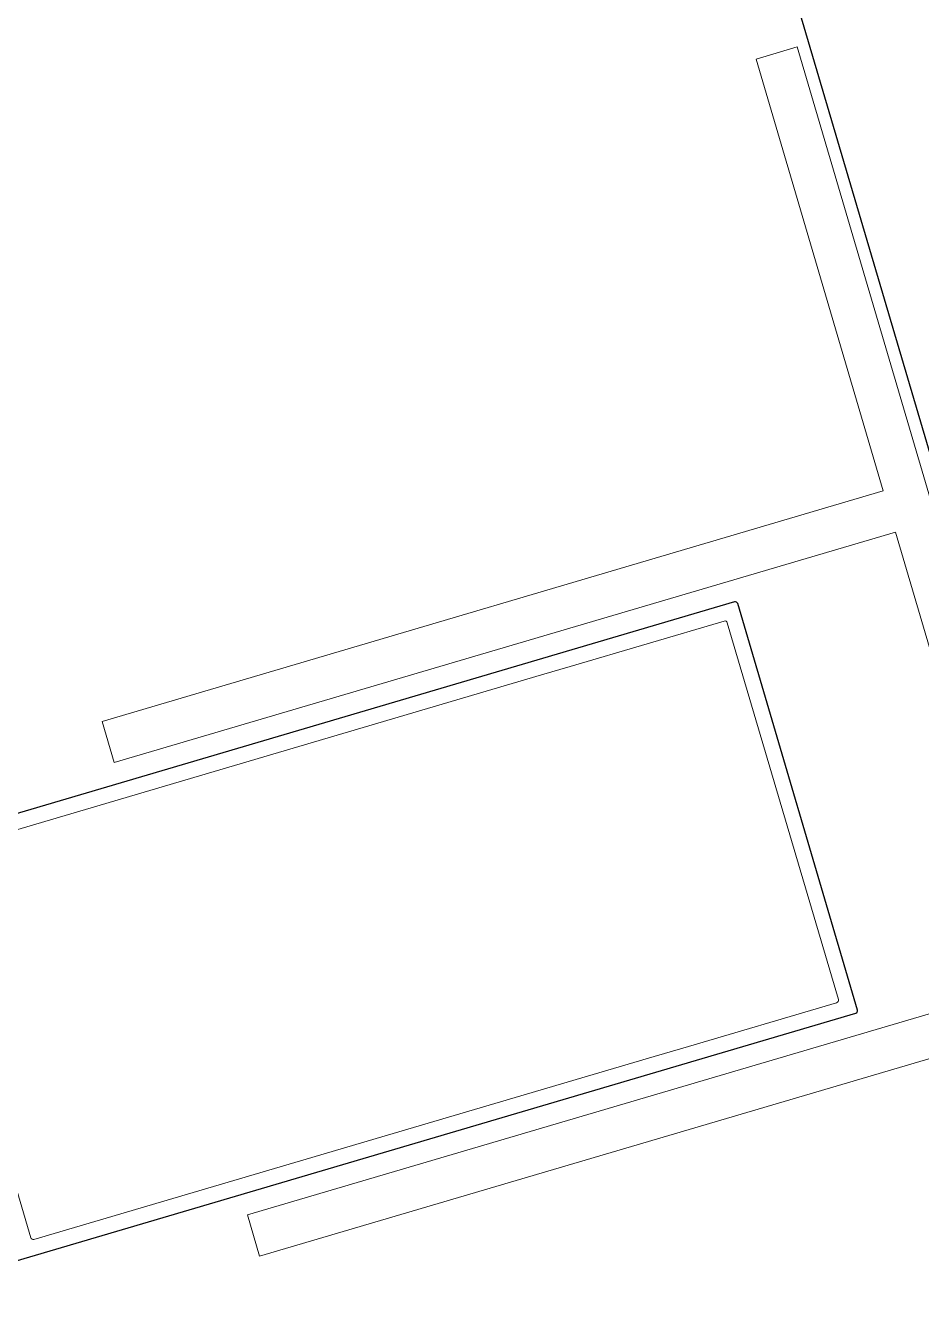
# Model space of a CAD drawing. Header units: millimetres. Extents: x 62878 to 70819, y -67946 to -61850.
# Drawn here: x 63591.64 to 63602.09, y -65277.4 to -65262.51 of the extents above; entities that cross this region are included whole.
import ezdxf

# ---------------------------------------------------------------- set-up
doc = ezdxf.new("R2010")
doc.units = ezdxf.units.MM
doc.layers.add('Dog_dos_yeni', color=63, linetype='Continuous', lineweight=5)
doc.layers.add('DOGRAMA', color=171, linetype='Continuous', lineweight=0)

msp = doc.modelspace()

# ---------------------------------------------------------------- linework, layer by layer
msp.add_lwpolyline([(68896.02066502631, -63031.43519410248), (69030.25944186504, -63071.18378898385), (69185.2789618937, -62547.65255934227), (68892.99857577804, -62461.10726346668, 1.044367817173394), (68063.1984222013, -62298.72991434322, 0.2043746373996395), (63106.96025407397, -62494.78258919505, 0.3539527355379972), (62932.93996584662, -62997.825353625), (63753.18486962488, -65779.59786478638), (64154.95366467919, -67142.15251756221), (65336.72250243354, -66792.62198400985), (65336.69978150922, -66829.11190277508), (65270.53542169294, -66829.0707046726, 0.6267890062731037), (65270.19918370779, -67369.07059999109), (65531.84452784718, -67369.23351688065, 0.9262424964682344), (66130.08755876668, -67369.60602071379), (66391.73290290477, -67369.76893760463, 0.6267427171847498), (66392.06914089088, -66829.76904228561), (66326.14716633759, -66829.72799510749), (66326.16988726193, -66793.2380763422), (67506.155742504, -67144.12829054108), (68467.02457055586, -63899.0863823687), (68625.20366853199, -63946.03714330423), (68896.02440533682, -63031.42256234252)], format="xyb")
at = {"layer": 'Dog_dos_yeni'}
msp.add_lwpolyline([(63605.44737293292, -65279.06950053357), (63600.63998078918, -65262.76339797115), (63600.16038953735, -65262.90479185774), (63601.64502534644, -65267.94050000202), (63592.53279156155, -65270.62698384705), (63592.67418544814, -65271.10657509886), (63601.78641923302, -65268.42009125384), (63603.3417519854, -65273.69559502405), (63594.2295182005, -65276.38207886908), (63594.37091208704, -65276.8616701209), (63603.48314587196, -65274.1751862759), (63604.96778168109, -65279.21089442018), (63605.44737293292, -65279.06950053357)], close=True, dxfattribs=at)
at = {"layer": 'DOGRAMA', "lineweight": -2}
msp.add_lwpolyline([(63106.96025406403, -62494.78258919895, 0.3543721987269005), (62933.15620980137, -62998.55872174344), (63684.77611127552, -65547.59690673709)], format="xyb", dxfattribs=at)
at = {"layer": 'DOGRAMA', "lineweight": -2, "ltscale": 0.5}
msp.add_lwpolyline([(63591.21413097093, -65277.01044170676), (63601.32391455964, -65274.02985857763, 0.4142135623729288), (63601.34420640158, -65273.99259946936), (63599.94723480217, -65269.25423790122, 0.4142135623729288), (63599.90997569384, -65269.23394605929), (63589.80019210514, -65272.21452918839, 0.4142135623732619)], format="xyb", dxfattribs=at)
at = {"layer": 'DOGRAMA'}
msp.add_lwpolyline([(63597.65883948419, -65270.08528956554), (63597.99455336047, -65269.98631384491), (63599.78822464236, -65269.45750070909, -0.4142135623730953), (63599.82548375066, -65269.47779255103), (63601.12065175173, -65273.87084841785, -0.4142135623730951), (63601.10035990983, -65273.90810752618), (63599.30668862796, -65274.43692066197), (63598.97097475165, -65274.53589638257), (63591.73873867396, -65276.6681161922, -0.4142135623730951), (63591.70147956572, -65276.64782435028), (63590.40631156459, -65272.25476848346, -0.4142135623722071), (63590.42660340651, -65272.21750937516)], format="xyb", close=True, dxfattribs=at)

doc.saveas('drawing.dxf')
